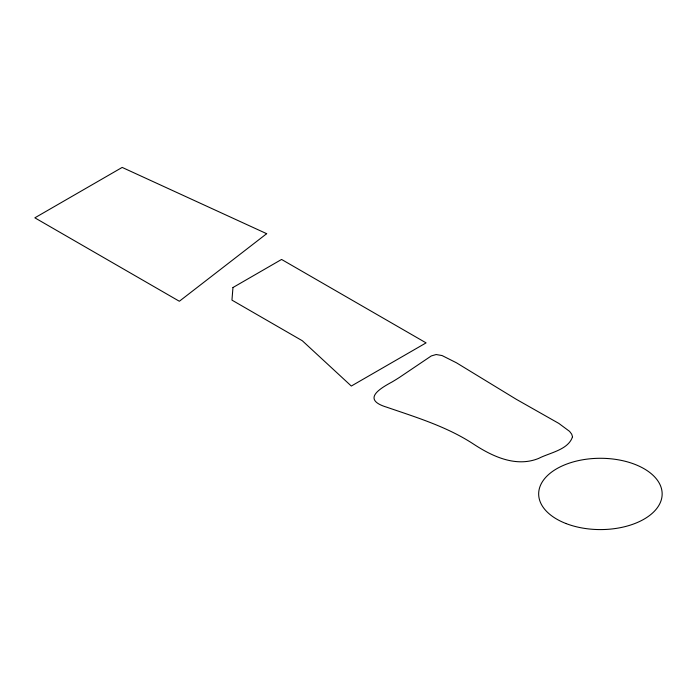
<?xml version="1.0" encoding="UTF-8"?>
<svg xmlns="http://www.w3.org/2000/svg" width="697" height="697" viewBox="0 0 697 697"><rect width="100%" height="100%" fill="white"/><g stroke="black" fill="none" stroke-linecap="round" stroke-linejoin="round"><path stroke-width="1.05" d="M572.507 436.784C568.308 449.913 549.706 452.684 538.711 458.391C516.076 467.6 492.596 456.57 473.681 444.181C447.143 426.738 416.675 417.468 386.922 407.257C361.865 399.712 378.776 389.109 392.15 381.921A293.472 169.432 0 0 0 399.442 377.417L431.295 355.94L436.148 354.529L442.072 355.557L456.439 362.788L516.181 399.233L558.828 423.41L569.571 431.373L571.697 434.17L572.507 436.784M232.964 287.521L231.953 300.119L302.315 340.746L351.314 386.042L426.085 342.88L281.579 259.45L232.964 287.521M266.672 233.687L179.347 301.261L34.85 217.83L122.175 167.419L266.672 233.687M565.798 523.456A61.745 35.652 0 0 0 661.993 496.482A61.745 35.652 0 0 0 573.422 461.867A61.745 35.652 0 0 0 565.798 523.456"/></g></svg>
